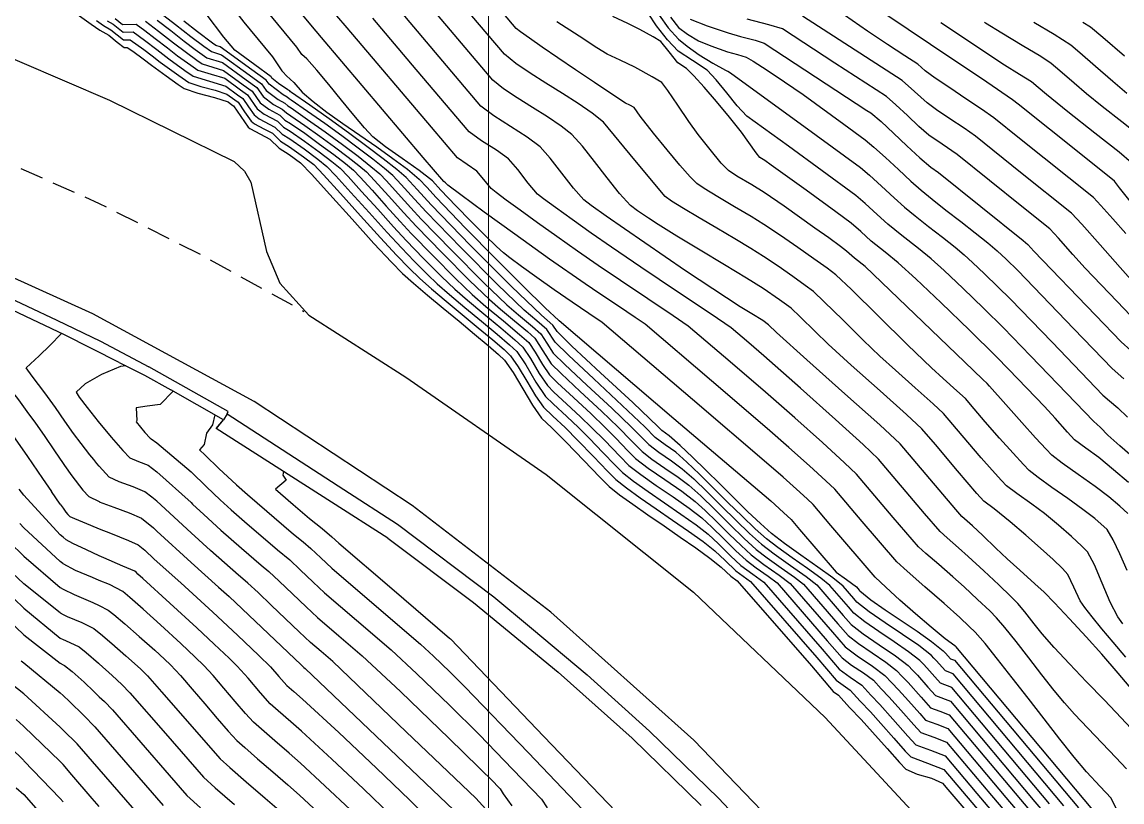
# Model space of a CAD drawing. Extents: x 61466 to 63015, y 108404 to 110397.
# Drawn here: x 62902.7 to 62961.6, y 109162.6 to 109204.3 of the extents above; entities that cross this region are included whole.
import ezdxf

# ---------------------------------------------------------------- set-up
doc = ezdxf.new("R2010")
doc.units = 0
doc.header["$LTSCALE"] = 1.000015
doc.header["$MEASUREMENT"] = 0
doc.linetypes.add('TRATTEGGIATA2', pattern=[0.375, 0.25, -0.125])
for name, color, linetype in [('Bâti', 7, 'Continuous'), ('coordinate', 2, 'Continuous'), ('curve livello 5m', 7, 'Continuous'), ('Per+Mod Surf', 7, 'Continuous'), ('Strade', 7, 'Continuous')]:
    doc.layers.add(name, color=color, linetype=linetype)
doc.layers.add('no_plot', color=5, linetype='Continuous', plot=False)

msp = doc.modelspace()

# ---------------------------------------------------------------- linework, layer by layer
at = {"layer": 'Bâti', "linetype": 'Continuous'}
for p, q in [((62901.045, 109190.015), (62904.575, 109188.343)), ((62904.982, 109187.568), (62902.198, 109188.892)), ((62904.575, 109188.343), (62906.9, 109187.222)), ((62907.9, 109186.096), (62904.982, 109187.568)), ((62906.9, 109187.222), (62909.485, 109185.847)), ((62907.9, 109186.096), (62909.263, 109185.403)), ((62909.263, 109185.403), (62910.676, 109184.62)), ((62910.928, 109185.062), (62909.485, 109185.847)), ((62913.745, 109183.462), (62910.928, 109185.062)), ((62913.493, 109183.02), (62910.676, 109184.62)), ((62913.684, 109183.343), (62913.493, 109183.02)), ((62913.684, 109183.343), (62913.745, 109183.462)), ((62913.684, 109183.343), (62919.921, 109179.302)), ((62913.474, 109183.018), (62913.099, 109182.565)), ((62919.271, 109178.62), (62913.099, 109182.565)), ((62919.921, 109179.302), (62922.793, 109177.441)), ((62922.275, 109176.698), (62919.271, 109178.62)), ((62922.793, 109177.441), (62927.94, 109173.564)), ((62922.275, 109176.698), (62926.853, 109173.26)), ((62926.853, 109173.26), (62931.397, 109169.526)), ((62927.94, 109173.564), (62929.964, 109171.878)), ((62929.964, 109171.878), (62932.946, 109169.395)), ((62931.397, 109169.526), (62935.341, 109166.004)), ((62932.946, 109169.395), (62936.277, 109166.379)), ((62935.341, 109166.004), (62939.045, 109162.412)), ((62936.277, 109166.379), (62939.965, 109162.788)), ((62939.965, 109162.788), (62943.643, 109158.911))]:
    msp.add_line(p, q, dxfattribs=at)
at = {"layer": 'coordinate', "linetype": 'Continuous', "lineweight": 0}
msp.add_line((62927.666, 109249.448), (62927.666, 108959.046), dxfattribs=at)
at = {"layer": 'curve livello 5m', "color": 2}
for p, q in [((62909.922, 109181.793), (62911.751, 109180.237)), ((62904.748, 109176.88), (62902.809, 109178.986)), ((62902.809, 109171.533), (62904.748, 109170.006)), ((62902.809, 109162.998), (62904.748, 109160.797))]:
    msp.add_line(p, q, dxfattribs=at)
at = {"layer": 'curve livello 5m', "color": 2, "flags": 128}
for points in [[(62959.992, 109162.168), (62952.654, 109170.903), (62952.638, 109170.909), (62952.618, 109170.932), (62952.612, 109170.937), (62952.607, 109170.943), (62952.084, 109171.318), (62951.334, 109171.934), (62950.496, 109172.65), (62949.659, 109173.388), (62948.914, 109174.069), (62948.351, 109174.614), (62945.976, 109177.381), (62945.025, 109178.499), (62944.711, 109178.795), (62944.14, 109179.315), (62943.422, 109179.958), (62942.667, 109180.625), (62938.581, 109184.105), (62933.737, 109188.23), (62933.021, 109188.714), (62932.134, 109189.308), (62931.183, 109189.975), (62930.252, 109190.636), (62929.429, 109191.228), (62928.802, 109191.688), (62928.46, 109191.952), (62928.087, 109192.297), (62927.487, 109192.884), (62926.738, 109193.633), (62925.923, 109194.463), (62925.12, 109195.294), (62924.665, 109195.791), (62923.949, 109196.354), (62923.045, 109196.989), (62922.155, 109197.615), (62921.48, 109198.152), (62921.035, 109198.625), (62920.455, 109199.311), (62919.797, 109200.117), (62919.12, 109200.949), (62918.481, 109201.713), (62917.938, 109202.317), (62917.674, 109202.558), (62917.416, 109202.947), (62916.391, 109204.179), (62915.641, 109205.083)], [(62961.758, 109170.336), (62961.077, 109171.131), (62960.469, 109171.856), (62959.957, 109172.483), (62959.564, 109172.988), (62959.311, 109173.343), (62958.971, 109174.08), (62958.649, 109174.76), (62958.367, 109175.069), (62957.862, 109175.554), (62957.19, 109176.166), (62956.404, 109176.855), (62955.561, 109177.572), (62954.714, 109178.27), (62954.157, 109178.678), (62953.786, 109179.087), (62952.757, 109180.294), (62951.572, 109181.701), (62950.843, 109182.544), (62950.016, 109183.312), (62948.606, 109184.57), (62947.062, 109185.946), (62945.832, 109187.064), (62945.136, 109187.738), (62944.337, 109188.525), (62943.845, 109188.993), (62943.227, 109189.446), (62942.351, 109190.041), (62941.467, 109190.595), (62940.286, 109191.31), (62938.985, 109192.09), (62937.742, 109192.841), (62936.734, 109193.467), (62936.216, 109193.809), (62935.638, 109194.204), (62935.254, 109194.48), (62934.663, 109195.123), (62934.01, 109195.951), (62933.338, 109196.837), (62932.691, 109197.654), (62932.114, 109198.276), (62931.543, 109198.728), (62930.816, 109199.216), (62930.009, 109199.723), (62929.201, 109200.231), (62928.468, 109200.723), (62927.886, 109201.179), (62924.535, 109205.139)], [(62909.943, 109204.388), (62910.662, 109203.83), (62911.379, 109203.274), (62911.971, 109202.823), (62911.971, 109202.823), (62912.597, 109202.376), (62913.434, 109202.122), (62914.698, 109201.202), (62915.277, 109200.782), (62915.602, 109200.305), (62916.164, 109199.885), (62916.633, 109199.635), (62916.849, 109199.427), (62917.083, 109199.283), (62917.844, 109198.757), (62918.647, 109198.186), (62919.433, 109197.61), (62920.148, 109197.072), (62920.735, 109196.614), (62921.138, 109196.276), (62921.138, 109196.276), (62921.573, 109195.818), (62922.315, 109194.997), (62923.132, 109194.09), (62923.796, 109193.37), (62923.796, 109193.37), (62925.199, 109191.929), (62926.65, 109190.478), (62927.714, 109189.451), (62927.714, 109189.451), (62928.309, 109188.936), (62929.062, 109188.311), (62929.748, 109187.74), (62930.14, 109187.384), (62930.14, 109187.384), (62930.574, 109186.711), (62931.021, 109186.011), (62931.021, 109186.011), (62931.55, 109185.492), (62932.566, 109184.545), (62933.704, 109183.487), (62934.604, 109182.633), (62934.604, 109182.633), (62935.316, 109181.903), (62935.881, 109181.328), (62935.881, 109181.328), (62936.407, 109180.928), (62937.101, 109180.447), (62937.809, 109179.958), (62938.376, 109179.532), (62938.376, 109179.532), (62939.013, 109178.958), (62939.769, 109178.223), (62940.567, 109177.43), (62941.332, 109176.685), (62941.987, 109176.092), (62941.987, 109176.092), (62942.576, 109175.643), (62943.316, 109175.118), (62944.023, 109174.615), (62944.512, 109174.23), (62944.512, 109174.23), (62946.354, 109172.119), (62946.897, 109171.488), (62947.453, 109171.057), (62948.179, 109170.566), (62948.913, 109170.07), (62949.494, 109169.626), (62949.494, 109169.626), (62949.796, 109169.293), (62950.105, 109168.971), (62950.805, 109168.187), (62951.312, 109167.625), (62951.312, 109167.625), (62951.812, 109167.439), (62952.305, 109167.253), (62952.305, 109167.253), (62956.116, 109162.716), (62957.382, 109161.229)], [(62962.245, 109180.937), (62961.434, 109181.638), (62960.799, 109182.207), (62960.397, 109182.608), (62960.2, 109182.79), (62960.039, 109182.931), (62956.651, 109186.438), (62955.209, 109187.94), (62954.155, 109188.977), (62953.039, 109190.054), (62952.041, 109190.998), (62951.343, 109191.636), (62950.671, 109192.18), (62949.779, 109192.879), (62949.025, 109193.486), (62948.458, 109193.992), (62947.804, 109194.591), (62947.315, 109195.023), (62943.703, 109197.644), (62941.479, 109199.264), (62940.973, 109199.811), (62940.403, 109200.512), (62939.841, 109201.202), (62939.36, 109201.713), (62938.573, 109202.229), (62937.81, 109202.734), (62937.244, 109203.336), (62936.648, 109204.09), (62936.2, 109204.77)], [(62962.315, 109190.208), (62961.448, 109191.17), (62960.376, 109192.383), (62959.407, 109193.474), (62958.853, 109194.074), (62956.128, 109196.248), (62953.714, 109198.187), (62953.105, 109198.613), (62952.348, 109199.118), (62951.625, 109199.602), (62951.12, 109199.961), (62950.446, 109200.574), (62949.792, 109201.166), (62944.468, 109204.607)], [(62961.811, 109200.473), (62961.064, 109201.112), (62960.139, 109201.918), (62959.302, 109202.646), (62958.818, 109203.05), (62957.921, 109203.619), (62956.842, 109204.271)], [(62910.794, 109184.554), (62910.09, 109183.834), (62909.4, 109183.754), (62908.822, 109183.656), (62908.822, 109183.656), (62908.859, 109182.984), (62908.819, 109182.922), (62909.287, 109182.349), (62909.569, 109182.037), (62909.626, 109182.013), (62909.922, 109181.793)], [(62911.751, 109180.237), (62912.569, 109179.448), (62913.308, 109178.746), (62913.308, 109178.746), (62913.899, 109178.214), (62914.605, 109177.591), (62914.605, 109177.591), (62916.371, 109176.08), (62916.371, 109176.08), (62917.033, 109175.532), (62917.593, 109175.01), (62918.292, 109174.339), (62918.895, 109173.774), (62918.895, 109173.774), (62920.599, 109172.316), (62922.463, 109170.722), (62923.832, 109169.443), (62925.575, 109167.77), (62927.169, 109166.203), (62928.96, 109164.335), (62930.492, 109162.737), (62930.801, 109162.273)], [(62902.809, 109178.986), (62902.553, 109179.311)], [(62904.904, 109176.747), (62904.748, 109176.88)], [(62906.843, 109175.753), (62906.152, 109176.07), (62905.435, 109176.411), (62905.076, 109176.599), (62904.904, 109176.747)], [(62922.448, 109161.866), (62920.969, 109163.288), (62919.281, 109164.879), (62917.654, 109166.381), (62917.082, 109166.883), (62916.413, 109167.46), (62915.987, 109167.838), (62915.46, 109168.426), (62914.798, 109169.203), (62914.22, 109169.854), (62913.784, 109170.278), (62912.985, 109171.036), (62912.061, 109171.901), (62909.174, 109174.54), (62908.905, 109174.779), (62908.808, 109174.871), (62908.741, 109174.925), (62908.095, 109175.191), (62907.086, 109175.641), (62906.843, 109175.753)], [(62902.051, 109172.235), (62902.775, 109171.565), (62902.809, 109171.533)], [(62904.748, 109170.006), (62904.904, 109169.933)], [(62904.904, 109169.933), (62904.985, 109169.895), (62905.389, 109169.564), (62906.027, 109168.998), (62906.027, 109168.998), (62906.555, 109168.502), (62906.843, 109168.222)], [(62906.843, 109168.222), (62907.118, 109167.955), (62907.546, 109167.522), (62907.546, 109167.522), (62910.578, 109164.03), (62911.53, 109162.945), (62912.258, 109162.282)], [(62902.404, 109163.354), (62902.809, 109162.998)]]:
    msp.add_lwpolyline(points, dxfattribs=at)
at = {"layer": 'no_plot'}
for p, q in [((62909.922, 109180.244), (62911.751, 109178.597)), ((62904.748, 109178.519), (62904.283, 109179.189)), ((62911.751, 109176.976), (62909.922, 109178.672)), ((62904.748, 109175.45), (62902.809, 109177.254)), ((62909.922, 109177.076), (62911.751, 109175.399)), ((62902.809, 109175.734), (62904.748, 109174.052)), ((62904.748, 109172.696), (62902.809, 109174.26)), ((62902.809, 109172.947), (62904.748, 109171.354)), ((62902.809, 109170.03), (62904.748, 109168.424)), ((62902.809, 109168.372), (62904.748, 109166.591)), ((62902.809, 109166.631), (62904.748, 109164.763)), ((62904.748, 109162.773), (62902.809, 109164.797))]:
    msp.add_line(p, q, dxfattribs=at)
at = {"layer": 'no_plot', "flags": 128}
for points in [[(62961.791, 109164.36), (62961.22, 109164.974), (62960.498, 109165.729), (62959.729, 109166.53), (62959.018, 109167.283), (62958.466, 109167.893), (62958.466, 109167.893), (62957.917, 109168.559), (62957.26, 109169.391), (62956.56, 109170.292), (62955.881, 109171.165), (62955.286, 109171.913), (62954.84, 109172.438), (62954.84, 109172.438), (62954.472, 109172.803), (62953.827, 109173.415), (62953.099, 109174.089), (62953.099, 109174.089), (62952.499, 109174.623), (62951.745, 109175.28), (62951.06, 109175.879), (62950.665, 109176.238), (62950.665, 109176.238), (62949.317, 109177.809), (62947.352, 109180.117), (62946.705, 109180.73), (62945.525, 109181.803), (62944.042, 109183.131), (62942.483, 109184.509), (62942.483, 109184.509), (62940.588, 109186.122), (62938.342, 109188.035), (62937.544, 109188.586), (62936.194, 109189.485), (62934.717, 109190.467), (62933.535, 109191.266), (62933.535, 109191.266), (62932.419, 109192.047), (62931.319, 109192.824), (62930.283, 109193.561), (62929.363, 109194.223), (62928.608, 109194.774), (62928.07, 109195.177), (62927.797, 109195.396), (62927.797, 109195.396), (62927.412, 109195.863), (62927.032, 109196.321), (62927.032, 109196.321), (62926.518, 109196.674), (62926.001, 109197.029), (62926.001, 109197.029), (62924.609, 109198.673), (62920.103, 109203.979), (62917.884, 109206.555)], [(62961.347, 109162.025), (62960.972, 109162.793), (62960.39, 109163.424), (62959.655, 109164.207), (62959.655, 109164.207), (62958.999, 109164.995), (62958.229, 109165.959), (62957.39, 109167.032), (62956.525, 109168.146), (62955.68, 109169.234), (62954.898, 109170.229), (62954.224, 109171.063), (62953.702, 109171.669), (62953.702, 109171.669), (62953.382, 109171.98), (62952.87, 109172.458), (62952.87, 109172.458), (62952.041, 109173.195), (62951, 109174.103), (62950.053, 109174.93), (62949.508, 109175.426), (62949.508, 109175.426), (62947.647, 109177.595), (62946.188, 109179.308), (62945.708, 109179.763), (62944.833, 109180.559), (62943.732, 109181.545), (62942.575, 109182.567), (62939.584, 109185.114), (62936.04, 109188.133), (62935.508, 109188.5), (62934.608, 109189.099), (62933.622, 109189.754), (62932.834, 109190.287), (62932.834, 109190.287), (62930.934, 109191.619), (62929.073, 109192.941), (62927.428, 109194.124), (62926.175, 109195.044), (62925.491, 109195.572), (62925.491, 109195.572), (62925.384, 109195.679), (62925.37, 109195.694), (62925.268, 109195.77), (62924.175, 109197.055), (62918.735, 109203.46), (62918.441, 109203.802), (62917.093, 109205.42)], [(62962.798, 109193.719), (62961.421, 109195.423), (62961.421, 109195.423), (62961.151, 109195.773), (62959.34, 109197.221), (62955.991, 109199.892), (62955.686, 109200.137), (62954.319, 109201.071), (62951.308, 109203.083), (62947.729, 109205.513)], [(62910.072, 109204.818), (62910.911, 109204.166), (62911.748, 109203.517), (62912.439, 109202.991), (62912.439, 109202.991), (62912.839, 109202.705), (62913.374, 109202.543), (62914.851, 109201.469), (62915.527, 109200.977), (62915.762, 109200.633), (62916.418, 109200.143), (62916.765, 109199.958), (62916.925, 109199.804), (62917.099, 109199.697), (62917.989, 109199.082), (62918.928, 109198.414), (62919.849, 109197.74), (62920.685, 109197.111), (62921.372, 109196.574), (62921.843, 109196.179), (62921.843, 109196.179), (62922.207, 109195.797), (62922.825, 109195.112), (62923.507, 109194.355), (62924.061, 109193.755), (62924.061, 109193.755), (62925.702, 109192.07), (62927.399, 109190.371), (62928.644, 109189.17), (62929.273, 109188.631), (62930.014, 109188.018), (62930.463, 109187.62), (62930.788, 109187.115), (62931.124, 109186.59), (62931.743, 109185.983), (62932.931, 109184.876), (62934.263, 109183.638), (62935.315, 109182.639), (62935.827, 109182.114), (62936.234, 109181.7), (62936.77, 109181.302), (62937.456, 109180.83), (62938.028, 109180.409), (62938.638, 109179.865), (62939.355, 109179.175), (62940.128, 109178.41), (62940.904, 109177.641), (62941.632, 109176.94), (62942.26, 109176.376), (62942.95, 109175.85), (62943.818, 109175.235), (62944.647, 109174.645), (62945.22, 109174.194), (62946.637, 109172.57), (62947.055, 109172.084), (62947.711, 109171.576), (62948.567, 109170.997), (62949.432, 109170.413), (62950.117, 109169.889), (62950.359, 109169.622), (62950.608, 109169.363), (62951.17, 109168.733), (62951.577, 109168.282), (62952.375, 109167.983), (62956.891, 109162.606), (62957.924, 109161.393)], [(62913.77, 109205.307), (62914.577, 109204.278), (62914.577, 109204.278), (62915.688, 109202.938), (62916.106, 109202.436), (62916.601, 109201.687), (62916.664, 109201.631), (62916.857, 109201.414), (62917.244, 109201.062), (62917.692, 109200.535), (62918.278, 109200.037), (62919.019, 109199.477), (62919.867, 109198.872), (62920.771, 109198.244), (62921.682, 109197.612), (62922.55, 109196.996), (62923.326, 109196.415), (62923.959, 109195.888), (62923.959, 109195.888), (62924.356, 109195.457), (62924.855, 109194.909), (62924.855, 109194.909), (62926.435, 109193.273), (62928.041, 109191.64), (62929.513, 109190.166), (62930.695, 109189.011), (62931.429, 109188.332), (62931.433, 109188.329), (62931.435, 109188.328), (62937.577, 109183.097), (62942.759, 109178.683), (62943.448, 109178.071), (62943.861, 109177.69), (62944.305, 109177.168), (62946.269, 109174.879), (62946.804, 109174.484), (62947.344, 109174.086), (62947.487, 109173.923), (62947.529, 109173.874), (62948.12, 109173.397), (62948.881, 109172.86), (62949.73, 109172.292), (62950.585, 109171.72), (62951.364, 109171.173), (62951.985, 109170.679), (62952.049, 109170.608), (62952.115, 109170.54), (62952.372, 109170.253), (62952.584, 109170.173), (62959.217, 109162.277)], [(62962.423, 109168.211), (62961.354, 109169.476), (62960.472, 109170.495), (62960.472, 109170.495), (62959.637, 109171.417), (62958.748, 109172.381), (62957.948, 109173.23), (62957.383, 109173.81), (62957.383, 109173.81), (62956.888, 109174.263), (62956.091, 109174.978), (62955.406, 109175.599), (62955.406, 109175.599), (62954.802, 109176.17), (62954.099, 109176.842), (62953.558, 109177.351), (62953.558, 109177.351), (62952.979, 109177.862), (62952.659, 109178.236), (62949.679, 109181.735), (62948.589, 109182.747), (62946.73, 109184.407), (62944.694, 109186.221), (62943.071, 109187.695), (62943.071, 109187.695), (62942.648, 109188.107), (62942.329, 109188.33), (62941.751, 109188.683), (62941.131, 109189.06), (62941.131, 109189.06), (62938.207, 109190.995), (62934.937, 109193.225), (62934.937, 109193.225), (62933.965, 109193.908), (62933.162, 109194.486), (62932.768, 109194.785), (62932.768, 109194.785), (62932.208, 109195.412), (62931.586, 109196.217), (62930.969, 109197.016), (62930.42, 109197.625), (62930.42, 109197.625), (62929.732, 109198.142), (62928.846, 109198.707), (62927.956, 109199.273), (62927.258, 109199.796), (62927.258, 109199.796), (62922.988, 109204.84)], [(62961.586, 109172.123), (62961.325, 109172.483), (62961.325, 109172.483), (62960.915, 109173.282), (62960.491, 109174.293), (62960.077, 109175.268), (62959.7, 109175.962), (62959.7, 109175.962), (62959.403, 109176.273), (62958.85, 109176.781), (62958.149, 109177.391), (62957.408, 109178.007), (62957.408, 109178.007), (62956.729, 109178.509), (62955.925, 109179.078), (62955.371, 109179.498), (62955.371, 109179.498), (62955.104, 109179.779), (62954.601, 109180.335), (62954.012, 109180.998), (62954.012, 109180.998), (62953.311, 109181.82), (62952.504, 109182.778), (62952.007, 109183.353), (62952.007, 109183.353), (62951.443, 109183.876), (62950.483, 109184.734), (62949.43, 109185.671), (62948.592, 109186.433), (62948.592, 109186.433), (62947.707, 109187.287), (62946.613, 109188.362), (62945.621, 109189.335), (62945.042, 109189.88), (62945.042, 109189.88), (62944.61, 109190.209), (62943.938, 109190.689), (62943.15, 109191.233), (62942.372, 109191.752), (62942.372, 109191.752), (62941.695, 109192.178), (62940.834, 109192.699), (62939.883, 109193.264), (62938.94, 109193.823), (62938.1, 109194.326), (62937.46, 109194.721), (62937.115, 109194.959), (62937.115, 109194.959), (62935.487, 109196.898), (62933.808, 109198.928), (62933.209, 109199.409), (62932.457, 109199.927), (62931.612, 109200.466), (62930.734, 109201.013), (62929.885, 109201.555), (62929.125, 109202.076), (62928.515, 109202.563), (62928.515, 109202.563), (62926.256, 109205.231)], [(62961.819, 109174.973), (62961.443, 109175.856), (62961.085, 109176.611), (62960.751, 109177.165), (62960.751, 109177.165), (62960.102, 109177.744), (62959.461, 109178.23), (62958.648, 109178.81), (62957.805, 109179.405), (62957.07, 109179.935), (62956.584, 109180.318), (62956.584, 109180.318), (62956.287, 109180.627), (62955.724, 109181.242), (62955.004, 109182.043), (62954.239, 109182.908), (62954.239, 109182.908), (62953.643, 109183.609), (62953.171, 109184.162), (62952.716, 109184.58), (62951.981, 109185.234), (62951.352, 109185.802), (62951.352, 109185.802), (62950.077, 109187.031), (62948.502, 109188.581), (62947.073, 109189.982), (62946.239, 109190.767), (62946.239, 109190.767), (62945.775, 109191.124), (62945.066, 109191.637), (62944.205, 109192.241), (62943.283, 109192.871), (62942.394, 109193.463), (62942.394, 109193.463), (62941.708, 109193.891), (62940.826, 109194.417), (62939.929, 109194.95), (62939.195, 109195.393), (62938.805, 109195.652), (62938.805, 109195.652), (62938.45, 109196.014), (62937.896, 109196.642), (62937.217, 109197.452), (62936.485, 109198.355), (62935.772, 109199.265), (62935.772, 109199.265), (62935.46, 109199.712), (62935.228, 109199.843), (62934.99, 109199.957), (62934.359, 109200.365), (62933.332, 109201.051), (62932.324, 109201.732), (62931.379, 109202.375), (62930.542, 109202.949), (62929.861, 109203.424), (62929.379, 109203.766), (62929.143, 109203.946), (62929.143, 109203.946), (62927.978, 109205.323)], [(62905.532, 109204.8), (62906.41, 109204.171), (62906.864, 109203.854), (62907.344, 109203.585), (62907.803, 109203.213), (62908.17, 109202.927), (62908.17, 109202.927), (62908.342, 109202.931), (62908.629, 109202.733), (62909.198, 109202.316), (62909.198, 109202.316), (62909.632, 109201.983), (62910.414, 109201.41), (62911.064, 109200.945), (62911.386, 109200.728), (62911.386, 109200.728), (62912.12, 109200.483), (62913.004, 109200.262), (62913.733, 109200.016), (62913.733, 109200.016), (62913.933, 109199.871), (62914.025, 109199.804), (62914.413, 109199.235), (62914.804, 109198.662), (62914.804, 109198.662), (62914.895, 109198.594), (62915.464, 109198.294), (62915.971, 109198.02), (62915.971, 109198.02), (62916.467, 109197.542), (62917.005, 109197.21), (62917.611, 109196.761), (62918.19, 109196.159), (62919.181, 109195.069), (62920.368, 109193.749), (62921.537, 109192.455), (62922.473, 109191.446), (62922.473, 109191.446), (62923.065, 109190.854), (62923.657, 109190.328), (62924.403, 109189.695), (62925.238, 109189), (62926.099, 109188.29), (62926.922, 109187.609), (62927.642, 109187.004), (62928.198, 109186.52), (62928.524, 109186.204), (62928.524, 109186.204), (62928.983, 109185.554), (62929.501, 109184.688), (62930.025, 109183.808), (62930.506, 109183.114), (62930.506, 109183.114), (62931.048, 109182.603), (62931.814, 109181.826), (62932.759, 109180.847), (62933.617, 109179.962), (62934.119, 109179.466), (62934.119, 109179.466), (62934.677, 109179.021), (62935.383, 109178.505), (62936.19, 109177.94), (62937.052, 109177.348), (62937.922, 109176.751), (62938.754, 109176.171), (62939.502, 109175.629), (62940.117, 109175.148), (62940.117, 109175.148), (62940.62, 109174.669), (62940.972, 109174.41), (62944.937, 109169.863), (62946.106, 109168.505), (62946.381, 109168.308), (62946.98, 109167.649), (62947.593, 109167.01), (62948.21, 109166.326), (62948.98, 109165.455), (62949.655, 109164.695), (62949.986, 109164.341), (62949.986, 109164.341), (62950.6, 109164.081), (62951.354, 109163.861), (62951.956, 109163.602), (62951.956, 109163.602), (62952.241, 109163.264), (62954.671, 109160.408)], [(62906.687, 109204.366), (62907.064, 109204.104), (62907.461, 109203.881), (62908.144, 109203.336), (62908.499, 109203.345), (62909.227, 109202.822), (62909.665, 109202.485), (62910.1, 109202.151), (62911.089, 109201.43), (62911.628, 109201.058), (62912.267, 109200.844), (62913.038, 109200.651), (62913.673, 109200.438), (62914.086, 109200.137), (62914.275, 109200), (62914.619, 109199.497), (62914.964, 109198.99), (62915.149, 109198.852), (62915.653, 109198.586), (62916.103, 109198.343), (62916.543, 109197.919), (62917.021, 109197.625), (62917.772, 109197.09), (62918.317, 109196.664), (62918.843, 109196.117), (62919.744, 109195.126), (62920.824, 109193.925), (62921.887, 109192.749), (62922.738, 109191.831), (62923.427, 109191.127), (62923.995, 109190.573), (62924.609, 109190.031), (62925.39, 109189.371), (62926.255, 109188.654), (62927.117, 109187.942), (62927.893, 109187.295), (62928.498, 109186.774), (62928.847, 109186.44), (62929.255, 109185.862), (62929.715, 109185.093), (62930.181, 109184.31), (62930.609, 109183.693), (62931.105, 109183.222), (62931.759, 109182.609), (62932.436, 109181.923), (62933.271, 109181.058), (62934.028, 109180.276), (62934.472, 109179.838), (62935.046, 109179.383), (62935.784, 109178.85), (62936.623, 109178.268), (62937.503, 109177.666), (62938.361, 109177.072), (62939.137, 109176.516), (62939.769, 109176.025), (62940.327, 109175.494), (62940.894, 109174.954), (62941.68, 109174.374), (62945.221, 109170.314), (62946.264, 109169.102), (62947.003, 109168.572), (62947.543, 109167.978), (62948.096, 109167.403), (62948.651, 109166.786), (62949.345, 109166.002), (62949.953, 109165.317), (62950.251, 109164.998), (62951.145, 109164.664), (62952.026, 109164.333), (62953.016, 109163.154), (62955.213, 109160.572)], [(62907.263, 109204.353), (62907.577, 109204.177), (62908.117, 109203.746), (62908.656, 109203.758), (62909.256, 109203.328), (62909.914, 109202.822), (62910.568, 109202.319), (62910.568, 109202.319), (62911.411, 109201.704), (62911.87, 109201.387), (62911.87, 109201.387), (62912.744, 109201.123), (62913.613, 109200.859), (62913.613, 109200.859), (62914.239, 109200.403), (62914.526, 109200.195), (62914.824, 109199.759), (62915.123, 109199.319), (62915.123, 109199.319), (62915.403, 109199.111), (62916.235, 109198.666), (62916.62, 109198.296), (62917.036, 109198.039), (62917.802, 109197.502), (62918.537, 109196.957), (62919.022, 109196.567), (62919.022, 109196.567), (62919.496, 109196.074), (62920.307, 109195.182), (62921.279, 109194.101), (62922.236, 109193.042), (62923.002, 109192.216), (62923.002, 109192.216), (62923.691, 109191.509), (62924.403, 109190.797), (62924.925, 109190.292), (62924.925, 109190.292), (62925.568, 109189.727), (62926.393, 109189.034), (62927.284, 109188.298), (62928.122, 109187.603), (62928.79, 109187.035), (62929.17, 109186.676), (62929.17, 109186.676), (62929.659, 109185.957), (62930.203, 109185.032), (62930.712, 109184.272), (62931.12, 109183.878), (62931.847, 109183.203), (62932.47, 109182.615), (62933.057, 109182.02), (62933.782, 109181.269), (62934.439, 109180.591), (62934.824, 109180.21), (62935.421, 109179.743), (62936.198, 109179.189), (62937.072, 109178.588), (62937.956, 109177.98), (62938.768, 109177.405), (62939.421, 109176.902), (62939.969, 109176.393), (62940.607, 109175.76), (62941.167, 109175.238), (62941.81, 109174.767), (62942.388, 109174.338), (62945.504, 109170.765), (62946.422, 109169.698), (62947.017, 109169.271), (62947.626, 109168.835), (62948.106, 109168.306), (62948.598, 109167.795), (62949.295, 109167.018), (62950.092, 109166.117), (62950.516, 109165.655), (62951.311, 109165.358), (62952.096, 109165.063), (62953.791, 109163.045), (62955.755, 109160.736)], [(62907.693, 109204.473), (62908.091, 109204.155), (62908.813, 109204.172), (62909.285, 109203.833), (62909.839, 109203.41), (62910.487, 109202.906), (62911.035, 109202.487), (62911.035, 109202.487), (62911.733, 109201.979), (62912.112, 109201.717), (62912.112, 109201.717), (62912.834, 109201.498), (62913.553, 109201.28), (62913.553, 109201.28), (62914.392, 109200.67), (62914.776, 109200.391), (62915.283, 109199.648), (62915.656, 109199.369), (62916.368, 109198.989), (62916.696, 109198.673), (62917.052, 109198.454), (62917.818, 109197.921), (62918.603, 109197.35), (62919.281, 109196.836), (62919.727, 109196.47), (62919.727, 109196.47), (62920.149, 109196.032), (62920.87, 109195.238), (62921.735, 109194.277), (62922.586, 109193.335), (62923.267, 109192.601), (62923.267, 109192.601), (62924.193, 109191.649), (62925.152, 109190.69), (62925.854, 109190.012), (62925.854, 109190.012), (62926.538, 109189.415), (62927.418, 109188.681), (62928.32, 109187.936), (62929.07, 109187.305), (62929.493, 109186.912), (62929.912, 109186.296), (62930.379, 109185.503), (62930.815, 109184.852), (62931.165, 109184.509), (62931.835, 109183.884), (62932.587, 109183.185), (62933.181, 109182.621), (62933.879, 109181.909), (62934.682, 109181.078), (62935.176, 109180.583), (62935.804, 109180.097), (62936.632, 109179.516), (62937.535, 109178.897), (62938.39, 109178.298), (62939.073, 109177.779), (62939.609, 109177.289), (62940.247, 109176.661), (62940.89, 109176.027), (62941.44, 109175.523), (62941.983, 109175.116), (62942.631, 109174.659), (62943.096, 109174.302), (62945.787, 109171.216), (62946.581, 109170.295), (62947.087, 109169.915), (62947.724, 109169.489), (62948.249, 109169.099), (62948.67, 109168.635), (62949.101, 109168.187), (62949.711, 109167.506), (62950.409, 109166.717), (62950.781, 109166.312), (62951.478, 109166.052), (62952.166, 109165.793), (62954.566, 109162.935), (62956.298, 109160.9)], [(62909.314, 109204.339), (62910.007, 109203.809), (62910.817, 109203.18), (62911.503, 109202.655), (62911.503, 109202.655), (62912.055, 109202.253), (62912.354, 109202.046), (62912.354, 109202.046), (62912.925, 109201.873), (62913.493, 109201.701), (62913.493, 109201.701), (62914.545, 109200.936), (62915.026, 109200.586), (62915.443, 109199.976), (62915.91, 109199.627), (62916.5, 109199.312), (62916.772, 109199.05), (62917.067, 109198.868), (62917.831, 109198.339), (62918.63, 109197.765), (62919.384, 109197.206), (62920.012, 109196.722), (62920.433, 109196.373), (62920.433, 109196.373), (62920.802, 109195.99), (62921.433, 109195.295), (62922.19, 109194.453), (62922.935, 109193.629), (62923.532, 109192.985), (62923.532, 109192.985), (62924.696, 109191.789), (62925.901, 109190.584), (62926.784, 109189.731), (62927.527, 109189.088), (62928.469, 109188.307), (62929.327, 109187.592), (62929.816, 109187.148), (62930.165, 109186.635), (62930.555, 109185.974), (62930.918, 109185.431), (62931.358, 109185), (62932.201, 109184.214), (62933.146, 109183.336), (62933.893, 109182.627), (62934.465, 109182.043), (62935.123, 109181.362), (62935.529, 109180.955), (62936.202, 109180.444), (62937.091, 109179.827), (62937.998, 109179.2), (62938.725, 109178.655), (62939.252, 109178.18), (62939.878, 109177.571), (62940.539, 109176.915), (62941.172, 109176.298), (62941.713, 109175.807), (62942.399, 109175.294), (62943.217, 109174.717), (62943.804, 109174.266), (62946.071, 109171.667), (62946.739, 109170.891), (62947.386, 109170.406), (62948.201, 109169.86), (62948.871, 109169.362), (62949.233, 109168.964), (62949.603, 109168.579), (62950.127, 109167.995), (62950.727, 109167.316), (62951.046, 109166.968), (62951.645, 109166.745), (62952.236, 109166.523), (62955.341, 109162.826), (62956.84, 109161.064)], [(62957.666, 109162.497), (62952.445, 109168.713), (62951.842, 109168.939), (62951.535, 109169.28), (62951.11, 109169.755), (62951.11, 109169.755), (62950.923, 109169.951), (62950.739, 109170.153), (62950.132, 109170.628), (62949.364, 109171.156), (62948.547, 109171.7), (62947.792, 109172.221), (62947.213, 109172.681), (62947.213, 109172.681), (62946.92, 109173.021), (62945.928, 109174.158), (62945.434, 109174.555), (62944.72, 109175.07), (62943.914, 109175.638), (62943.142, 109176.19), (62942.533, 109176.661), (62942.533, 109176.661), (62941.924, 109177.203), (62941.225, 109177.87), (62940.472, 109178.611), (62939.704, 109179.374), (62938.958, 109180.109), (62938.271, 109180.763), (62937.68, 109181.286), (62937.68, 109181.286), (62937.121, 109181.687), (62936.586, 109182.073), (62936.586, 109182.073), (62936.026, 109182.645), (62934.821, 109183.789), (62933.296, 109185.206), (62931.936, 109186.474), (62931.226, 109187.17), (62931.226, 109187.17), (62930.786, 109187.856), (62930.247, 109188.32), (62929.574, 109188.889), (62928.148, 109190.265), (62926.205, 109192.21), (62924.326, 109194.14), (62923.704, 109194.818), (62922.99, 109195.611), (62922.549, 109196.082), (62922.103, 109196.459), (62921.468, 109196.96), (62920.691, 109197.552), (62919.82, 109198.198), (62918.901, 109198.863), (62917.984, 109199.513), (62917.114, 109200.111), (62917.002, 109200.181), (62916.898, 109200.281), (62916.672, 109200.401), (62915.922, 109200.962), (62915.778, 109201.173), (62915.005, 109201.735), (62913.314, 109202.964), (62913.081, 109203.035), (62912.907, 109203.159), (62912.103, 109203.762), (62911.361, 109204.327)], [(62958.442, 109162.387), (62952.515, 109169.443), (62952.107, 109169.596), (62951.613, 109170.148), (62951.486, 109170.28), (62951.362, 109170.416), (62950.675, 109170.954), (62949.806, 109171.552), (62948.88, 109172.168), (62948.027, 109172.757), (62947.371, 109173.277), (62947.371, 109173.277), (62947.204, 109173.472), (62946.636, 109174.122), (62946.079, 109174.57), (62945.273, 109175.151), (62944.364, 109175.791), (62943.494, 109176.414), (62942.807, 109176.945), (62942.807, 109176.945), (62942.212, 109177.472), (62941.535, 109178.111), (62940.805, 109178.826), (62940.048, 109179.576), (62939.295, 109180.324), (62938.572, 109181.03), (62937.908, 109181.656), (62937.332, 109182.162), (62937.332, 109182.162), (62936.939, 109182.445), (62936.737, 109182.651), (62935.38, 109183.94), (62933.661, 109185.537), (62932.129, 109186.965), (62931.329, 109187.749), (62931.329, 109187.749), (62931.109, 109188.092), (62930.503, 109188.609), (62928.898, 109190.159), (62926.708, 109192.35), (62924.59, 109194.524), (62923.846, 109195.342), (62923.254, 109195.985), (62922.752, 109196.41), (62922.036, 109196.975), (62921.161, 109197.641), (62920.179, 109198.369), (62919.144, 109199.119), (62918.11, 109199.851), (62917.13, 109200.526), (62917.078, 109200.558), (62917.03, 109200.604), (62916.926, 109200.659), (62916.432, 109201.003), (62916.081, 109201.29), (62916.028, 109201.368), (62915.158, 109202.001), (62914.088, 109202.779), (62913.512, 109203.473), (62912.559, 109204.72)], [(62962.299, 109166.254), (62961.51, 109167.089), (62960.606, 109168.033), (62959.66, 109169.019), (62958.742, 109169.983), (62957.924, 109170.858), (62957.278, 109171.579), (62957.278, 109171.579), (62956.845, 109172.116), (62956.352, 109172.751), (62955.979, 109173.207), (62955.979, 109173.207), (62955.609, 109173.578), (62954.961, 109174.199), (62954.159, 109174.953), (62953.329, 109175.72), (62953.329, 109175.72), (62952.805, 109176.183), (62952.195, 109176.716), (62951.822, 109177.05), (62951.822, 109177.05), (62950.988, 109178.022), (62948.516, 109180.926), (62947.702, 109181.697), (62946.218, 109183.047), (62944.352, 109184.718), (62942.39, 109186.451), (62942.39, 109186.451), (62941.592, 109187.131), (62940.645, 109187.937), (62939.581, 109188.672), (62937.781, 109189.87), (62935.811, 109191.179), (62934.236, 109192.246), (62934.236, 109192.246), (62933.161, 109192.999), (62932.133, 109193.728), (62931.247, 109194.366), (62930.599, 109194.842), (62930.283, 109195.091), (62930.283, 109195.091), (62929.776, 109195.677), (62929.223, 109196.401), (62928.726, 109196.973), (62928.726, 109196.973), (62928.082, 109197.439), (62927.281, 109197.942), (62926.629, 109198.413), (62926.629, 109198.413), (62923.799, 109201.757), (62921.47, 109204.498)], [(62961.869, 109178.009), (62961.443, 109178.404), (62960.843, 109178.909), (62960.843, 109178.909), (62960.117, 109179.453), (62959.205, 109180.1), (62958.351, 109180.71), (62957.797, 109181.138), (62957.797, 109181.138), (62957.495, 109181.448), (62956.93, 109182.06), (62956.184, 109182.884), (62955.335, 109183.833), (62954.465, 109184.818), (62954.465, 109184.818), (62954.334, 109184.971), (62954.113, 109185.171), (62953.125, 109186.13), (62947.81, 109191.211), (62947.238, 109191.668), (62946.815, 109192.048), (62946.491, 109192.289), (62945.864, 109192.744), (62945.122, 109193.277), (62945.122, 109193.277), (62943.473, 109194.443), (62942.415, 109195.175), (62942.415, 109195.175), (62941.74, 109195.588), (62940.951, 109196.057), (62940.495, 109196.346), (62940.495, 109196.346), (62940.117, 109196.751), (62939.516, 109197.467), (62938.872, 109198.279), (62938.872, 109198.279), (62938.381, 109198.97), (62937.788, 109199.848), (62937.252, 109200.635), (62936.933, 109201.055), (62936.933, 109201.055), (62936.423, 109201.363), (62935.492, 109201.868), (62935.492, 109201.868), (62934.709, 109202.243), (62934.013, 109202.579), (62934.013, 109202.579), (62933.464, 109202.915), (62932.505, 109203.528), (62931.321, 109204.298)], [(62961.9, 109179.666), (62961.099, 109180.356), (62960.31, 109181.007), (62960.31, 109181.007), (62959.611, 109181.515), (62959.011, 109181.958), (62959.011, 109181.958), (62958.63, 109182.37), (62957.974, 109183.104), (62957.402, 109183.734), (62957.402, 109183.734), (62955.493, 109185.71), (62954.826, 109186.405), (62953.396, 109187.813), (62951.88, 109189.276), (62950.525, 109190.558), (62949.576, 109191.423), (62949.576, 109191.423), (62948.883, 109191.979), (62948.131, 109192.577), (62948.131, 109192.577), (62947.571, 109193.082), (62947.065, 109193.535), (62947.065, 109193.535), (62946.247, 109194.145), (62944.664, 109195.294), (62942.792, 109196.637), (62942.792, 109196.637), (62942.437, 109196.886), (62942.185, 109197.039), (62941.972, 109197.293), (62941.582, 109197.852), (62941.203, 109198.395), (62941.203, 109198.395), (62940.554, 109199.207), (62939.863, 109200.035), (62939.203, 109200.799), (62938.642, 109201.415), (62938.253, 109201.802), (62938.253, 109201.802), (62937.798, 109202.102), (62937.335, 109202.691), (62936.886, 109203.256), (62936.886, 109203.256), (62936.479, 109203.502), (62935.756, 109203.894), (62935.756, 109203.894), (62935.113, 109204.209), (62934.316, 109204.582)], [(62936.798, 109204.66), (62937.267, 109203.985), (62937.821, 109203.366), (62938.288, 109202.993), (62938.94, 109202.542), (62939.661, 109202.089), (62940.332, 109201.712), (62940.409, 109201.682), (62940.459, 109201.668), (62940.613, 109201.567), (62945.191, 109198.234), (62947.565, 109196.51), (62948.035, 109196.101), (62948.681, 109195.51), (62949.359, 109194.891), (62949.919, 109194.395), (62950.491, 109193.927), (62951.203, 109193.366), (62951.948, 109192.784), (62952.619, 109192.253), (62953.109, 109191.848), (62953.558, 109191.438), (62954.198, 109190.832), (62954.915, 109190.14), (62955.591, 109189.475), (62957.809, 109187.166), (62960.53, 109184.349), (62960.884, 109184.038), (62961.319, 109183.656), (62961.852, 109183.17)], [(62937.396, 109204.55), (62937.833, 109203.998), (62938.31, 109203.646), (62938.904, 109203.291), (62939.563, 109203.013), (62940.442, 109202.694), (62940.989, 109202.545), (62941.438, 109202.418), (62941.828, 109202.189), (62942.561, 109201.716), (62943.494, 109201.095), (62944.486, 109200.419), (62946.678, 109198.823), (62947.815, 109197.997), (62948.269, 109197.605), (62948.892, 109197.04), (62949.588, 109196.402), (62950.26, 109195.79), (62950.813, 109195.304), (62951.404, 109194.818), (62952.135, 109194.24), (62952.926, 109193.62), (62953.698, 109193.015), (62954.375, 109192.477), (62954.876, 109192.06), (62955.358, 109191.61), (62955.974, 109191.009), (62958.967, 109187.893), (62961.021, 109185.767), (62961.656, 109185.208)], [(62938.459, 109204.447), (62939.368, 109204.094), (62940.476, 109203.706), (62941.142, 109203.519), (62941.919, 109203.318), (62942.417, 109203.168), (62947.906, 109199.568), (62948.113, 109199.434), (62948.666, 109198.965), (62949.335, 109198.345), (62950.048, 109197.668), (62950.732, 109197.032), (62951.317, 109196.53), (62951.743, 109196.238), (62956.264, 109192.604), (62956.519, 109192.401), (62956.842, 109192.04), (62960.125, 109188.621), (62961.513, 109187.186), (62962.029, 109186.727)], [(62962.004, 109188.604), (62961.284, 109189.349), (62959.579, 109191.124), (62958.913, 109191.866), (62958.149, 109192.73), (62957.686, 109193.237), (62957.686, 109193.237), (62956.196, 109194.426), (62952.729, 109197.213), (62951.933, 109197.755), (62951.218, 109198.246), (62951.218, 109198.246), (62950.689, 109198.707), (62950.068, 109199.291), (62949.456, 109199.866), (62948.953, 109200.3), (62948.953, 109200.3), (62946.187, 109202.088), (62943.395, 109203.919), (62942.656, 109204.141), (62941.499, 109204.44)], [(62961.749, 109192.98), (62961.063, 109193.771), (62960.423, 109194.486), (62960.02, 109194.911), (62960.02, 109194.911), (62956.059, 109198.07), (62954.7, 109199.162), (62954.035, 109199.631), (62953.201, 109200.191), (62952.332, 109200.768), (62951.562, 109201.288), (62951.022, 109201.677), (62951.022, 109201.677), (62950.632, 109202.031), (62949.933, 109202.485), (62949.001, 109203.085), (62949.001, 109203.085), (62947.934, 109203.809), (62946.706, 109204.651)], [(62951.86, 109204.271), (62951.867, 109204.267), (62955.256, 109202.003), (62956.071, 109201.506), (62956.718, 109201.108), (62957.064, 109200.811), (62957.503, 109200.433), (62958.651, 109199.508), (62960.103, 109198.363), (62961.394, 109197.341), (62962.063, 109196.786)], [(62962.489, 109198.203), (62961.549, 109198.947), (62960.492, 109199.78), (62959.657, 109200.453), (62959.657, 109200.453), (62958.995, 109201.021), (62958.233, 109201.686), (62957.768, 109202.079), (62957.768, 109202.079), (62957.202, 109202.438), (62956.212, 109203.037), (62955.121, 109203.695), (62954.251, 109204.232), (62954.251, 109204.232), (62954.192, 109204.271)], [(62961.676, 109202.471), (62960.531, 109203.467), (62959.868, 109204.02), (62959.868, 109204.02), (62959.458, 109204.271)], [(62896.557, 109191.423), (62896.539, 109191.236), (62896.547, 109191.233), (62896.718, 109190.531), (62896.751, 109189.51), (62896.902, 109188.685), (62897.617, 109188.037), (62898, 109187.459), (62898.495, 109186.702), (62898.727, 109186.379), (62898.757, 109186.326), (62899.106, 109185.893), (62899.683, 109185.23), (62900.365, 109184.459), (62901.026, 109183.706), (62901.541, 109183.095), (62901.895, 109182.628), (62902.347, 109182.009), (62903.005, 109181.063), (62903.809, 109179.884), (62904.283, 109179.189)], [(62900.671, 109189.578), (62900.367, 109188.849), (62900.116, 109188.1), (62900.064, 109187.801), (62900.139, 109187.584), (62900.221, 109187.278), (62900.242, 109187.188), (62900.274, 109187.091), (62900.537, 109186.572), (62900.833, 109186.084), (62901.183, 109185.665), (62901.731, 109185.045), (62902.194, 109184.504), (62902.514, 109184.086), (62902.97, 109183.473), (62903.423, 109182.848), (62903.885, 109182.185), (62904.444, 109181.367), (62904.904, 109180.693)], [(62906.547, 109180.896), (62906.334, 109181.158), (62905.871, 109181.751), (62905.467, 109182.285), (62905.467, 109182.285), (62905.007, 109182.95), (62904.5, 109183.687), (62904.5, 109183.687), (62903.923, 109184.464), (62903.253, 109185.353), (62902.934, 109185.796), (62902.934, 109185.796), (62903.631, 109186.448), (62904.192, 109187.004), (62904.822, 109187.644)], [(62908.269, 109185.909), (62907.979, 109185.869), (62906.959, 109185.442), (62906.078, 109184.938), (62905.599, 109184.51), (62905.6, 109184.5), (62905.599, 109184.498), (62905.762, 109184.242), (62906.187, 109183.683), (62906.787, 109182.933), (62907.472, 109182.103), (62908.096, 109181.388), (62908.472, 109180.998), (62908.938, 109180.803), (62909.449, 109180.596), (62909.922, 109180.244)], [(62913.024, 109183.286), (62912.89, 109182.758), (62912.584, 109182.301), (62912.45, 109181.703), (62912.209, 109181.426), (62912.503, 109181.125), (62913.236, 109180.427), (62914.189, 109179.54), (62914.766, 109179.025), (62917.233, 109176.916), (62917.748, 109176.491), (62918.158, 109176.151), (62918.701, 109175.639), (62919.273, 109175.098), (62921.541, 109173.157), (62924.024, 109171.034), (62924.714, 109170.389), (62925.593, 109169.545), (62926.397, 109168.755), (62929.794, 109165.213), (62932.699, 109162.183)], [(62904.904, 109180.693), (62904.978, 109180.584), (62905.369, 109180.028), (62905.965, 109179.266), (62906.278, 109178.92), (62906.832, 109178.648), (62906.843, 109178.644)], [(62906.843, 109180.548), (62906.719, 109180.685), (62906.547, 109180.896)], [(62909.922, 109178.672), (62909.659, 109178.89), (62909.272, 109179.178), (62909.272, 109179.178), (62908.655, 109179.445), (62907.914, 109179.712), (62907.375, 109179.959), (62907.375, 109179.959), (62906.843, 109180.548)], [(62916.689, 109180.271), (62916.663, 109180.068), (62916.835, 109179.797), (62916.266, 109179.315), (62916.537, 109179.075), (62917.214, 109178.496), (62918.094, 109177.752), (62918.756, 109177.206), (62919.283, 109176.769), (62919.65, 109176.422), (62922.484, 109173.998), (62925.584, 109171.347), (62925.626, 109171.306), (62930.628, 109166.09), (62934.906, 109161.629)], [(62904.748, 109178.519), (62904.904, 109178.299)], [(62906.843, 109178.644), (62907.622, 109178.357), (62908.444, 109178.057), (62909.095, 109177.76), (62909.742, 109177.247), (62909.922, 109177.076)], [(62911.751, 109178.597), (62911.83, 109178.521), (62912.428, 109177.953), (62913.346, 109177.126), (62914.443, 109176.156), (62915.509, 109175.244), (62915.909, 109174.914), (62916.465, 109174.399), (62917.178, 109173.716), (62917.909, 109173.016), (62918.517, 109172.45), (62919.656, 109171.475), (62920.903, 109170.409), (62922.95, 109168.497), (62925.556, 109165.994), (62927.94, 109163.651), (62928.126, 109163.457), (62928.285, 109163.291), (62928.453, 109163.024), (62928.911, 109162.385)], [(62904.904, 109178.299), (62905.054, 109178.085), (62905.163, 109177.954), (62905.262, 109177.862), (62905.512, 109177.745), (62906.368, 109177.388), (62906.843, 109177.198)], [(62902.809, 109177.254), (62902.59, 109177.477)], [(62906.843, 109177.198), (62907.447, 109176.955), (62908.41, 109176.565), (62908.918, 109176.343), (62909.275, 109176.059), (62909.786, 109175.572), (62911.2, 109174.311), (62912.923, 109172.737), (62914.241, 109171.503), (62915.381, 109170.421), (62916.003, 109169.816), (62916.455, 109169.299), (62916.879, 109168.817), (62917.251, 109168.49), (62917.705, 109168.095), (62919.648, 109166.299), (62921.666, 109164.398), (62923.433, 109162.699), (62924.626, 109161.511)], [(62927.516, 109162.206), (62926.986, 109162.79), (62926.986, 109162.79), (62923.252, 109166.342), (62919.342, 109170.097), (62918.714, 109170.634), (62918.139, 109171.126), (62917.532, 109171.689), (62916.8, 109172.386), (62916.037, 109173.119), (62915.335, 109173.789), (62914.784, 109174.295), (62914.784, 109174.295), (62914.647, 109174.409), (62914.282, 109174.721), (62912.793, 109176.037), (62911.751, 109176.976)], [(62902.039, 109176.485), (62902.809, 109175.734)], [(62904.904, 109175.329), (62904.889, 109175.337), (62904.889, 109175.337), (62904.748, 109175.45)], [(62911.751, 109175.399), (62913.227, 109174.082), (62913.785, 109173.573), (62917.633, 109169.923), (62917.762, 109169.802), (62917.771, 109169.794), (62917.782, 109169.785), (62917.847, 109169.722), (62925.806, 109162.151)], [(62902.183, 109174.843), (62902.809, 109174.26)], [(62906.843, 109174.439), (62906.474, 109174.594), (62905.578, 109174.974), (62904.904, 109175.329)], [(62920.272, 109162.177), (62918.913, 109163.458), (62917.603, 109164.668), (62917.603, 109164.668), (62916.992, 109165.207), (62916.226, 109165.868), (62915.521, 109166.476), (62915.096, 109166.86), (62915.096, 109166.86), (62914.662, 109167.33), (62914.109, 109167.97), (62913.507, 109168.678), (62912.926, 109169.353), (62912.437, 109169.892), (62912.437, 109169.892), (62911.976, 109170.336), (62911.2, 109171.065), (62911.2, 109171.065), (62910.112, 109172.067), (62909.186, 109172.905), (62909.186, 109172.905), (62908.485, 109173.518), (62908.102, 109173.838), (62908.102, 109173.838), (62907.381, 109174.211), (62906.843, 109174.439)], [(62904.748, 109174.052), (62904.904, 109173.974)], [(62904.904, 109173.974), (62905.497, 109173.676), (62906.497, 109173.261), (62906.843, 109173.09)], [(62902.29, 109173.448), (62902.809, 109172.947)], [(62906.843, 109173.09), (62907.323, 109172.852), (62907.614, 109172.618), (62908.205, 109172.114), (62908.981, 109171.442), (62909.822, 109170.7), (62910.338, 109170.23), (62910.654, 109169.929), (62911.187, 109169.346), (62911.816, 109168.621), (62912.487, 109167.833), (62913.144, 109167.061), (62913.735, 109166.384), (62914.204, 109165.881), (62914.62, 109165.503), (62915.31, 109164.903), (62916.128, 109164.199), (62916.925, 109163.51), (62917.552, 109162.955), (62918.545, 109162.038)], [(62904.748, 109172.696), (62904.904, 109172.618)], [(62904.904, 109172.618), (62905.131, 109172.504), (62905.904, 109172.182), (62906.544, 109171.867), (62906.843, 109171.635)], [(62904.748, 109171.354), (62904.904, 109171.281)], [(62904.904, 109171.281), (62905.037, 109171.219), (62905.764, 109170.881), (62906.146, 109170.578), (62906.803, 109170.012), (62906.843, 109169.977)], [(62906.843, 109171.635), (62906.901, 109171.589), (62907.516, 109171.07), (62908.271, 109170.41), (62909.05, 109169.709), (62909.425, 109169.344), (62910.174, 109168.482), (62913.313, 109164.902), (62913.832, 109164.429), (62914.697, 109163.678), (62915.72, 109162.798), (62916.717, 109161.936)], [(62902.672, 109170.14), (62902.809, 109170.03)], [(62906.843, 109169.977), (62907.538, 109169.354), (62908.047, 109168.871), (62908.485, 109168.433), (62910.376, 109166.256), (62912.421, 109163.923), (62913.045, 109163.356), (62914.083, 109162.454)], [(62902.809, 109168.372), (62901.52, 109169.375)], [(62904.748, 109168.424), (62904.904, 109168.278)], [(62904.904, 109168.278), (62905.243, 109167.959), (62906.017, 109167.207), (62906.606, 109166.61), (62906.843, 109166.338)], [(62902.809, 109166.631), (62902.791, 109166.649), (62902.791, 109166.649), (62902.39, 109166.995)], [(62904.904, 109166.44), (62904.891, 109166.453), (62904.748, 109166.591)], [(62906.843, 109164.344), (62906.483, 109164.759), (62905.666, 109165.699), (62904.904, 109166.44)], [(62906.843, 109166.338), (62910.263, 109162.4)], [(62902.102, 109165.48), (62902.78, 109164.826), (62902.809, 109164.797)], [(62904.904, 109164.587), (62904.748, 109164.763)], [(62906.843, 109162.35), (62906.464, 109162.786), (62905.381, 109164.045), (62904.904, 109164.587)], [(62908.977, 109161.887), (62906.843, 109164.344)], [(62904.748, 109162.773), (62904.904, 109162.592)]]:
    msp.add_lwpolyline(points, dxfattribs=at)
at = {"layer": 'Per+Mod Surf', "linetype": 'Continuous'}
for p, q in [((62913.099, 109182.565), (62913.481, 109183.027)), ((62919.271, 109178.62), (62913.099, 109182.565))]:
    msp.add_line(p, q, dxfattribs=at)
at = {"layer": 'Strade', "linetype": 'Continuous', "flags": 128}
for points in [[(62892.772, 109206.201), (62900.148, 109203.218), (62907.386, 109200.112), (62914.052, 109196.835), (62914.608, 109196.323), (62914.941, 109195.736), (62915.79, 109192.019), (62916.504, 109190.328), (62918.047, 109188.618), (62923.239, 109185.298), (62930.747, 109180.104), (62938.628, 109173.809), (62945.672, 109167.115), (62952.132, 109160.155), (62957.766, 109153.131), (62961.946, 109147.319), (62963.379, 109145.278), (62964.995, 109142.953), (62970.053, 109135.821), (62975.338, 109128.54), (62982.035, 109119.166), (62987.149, 109112.316), (62989.168, 109109.789)], [(62984.573, 109105.137), (62981.63, 109109.031), (62976.786, 109115.44), (62970.335, 109124.677), (62965.055, 109132.236), (62960.028, 109139.494), (62957.019, 109143.847), (62951.853, 109151.057), (62945.432, 109158.837), (62938.641, 109165.89), (62931.005, 109172.731), (62923.584, 109178.437), (62915.122, 109184.011), (62906.498, 109188.69), (62897.472, 109192.778), (62889.845, 109195.627), (62882.125, 109197.998), (62874.847, 109199.809)]]:
    msp.add_lwpolyline(points, dxfattribs=at)
at = {"layer": 'Strade', "color": 2, "linetype": 'TRATTEGGIATA2', "ltscale": 5, "flags": 128}
msp.add_lwpolyline([(62875.957, 109205.175), (62884.272, 109203.085), (62892.039, 109200.658), (62899.569, 109197.835), (62906.837, 109194.596), (62912.453, 109191.762), (62917.785, 109188.816)], dxfattribs=at)

doc.saveas('drawing.dxf')
